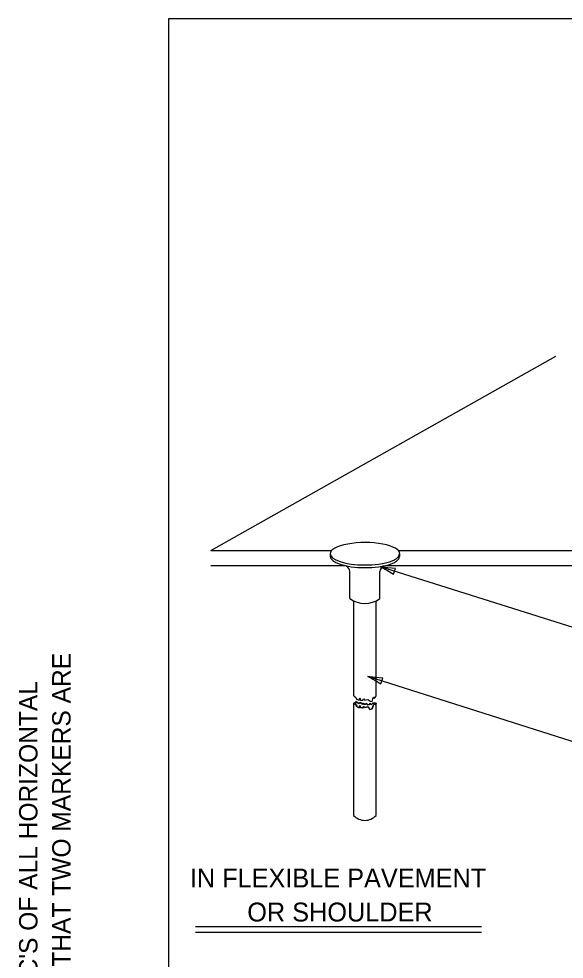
# Model space of a CAD drawing. Extents: x 2261460 to 2262119, y -3124004 to -3123604.
# Drawn here: x 2261460.4 to 2261564.3, y -3123782.9 to -3123603.7 of the extents above; entities that cross this region are included whole.
import ezdxf

# ---------------------------------------------------------------- set-up
doc = ezdxf.new("R2010")
doc.units = 0
for name, color, linetype in [('Default', 7, 'Continuous'), ('RD_Pr_Roadway_Items', 7, 'Continuous'), ('RD_Pr_Roadway_Notes', 7, 'Continuous'), ('SC_Scratch7', 7, 'Continuous')]:
    doc.layers.add(name, color=color, linetype=linetype)

msp = doc.modelspace()

# ---------------------------------------------------------------- linework, layer by layer
at = {"layer": 'Default'}
msp.add_lwpolyline([(2261488.92, -3124003.66), (2262118.92, -3124003.66), (2262118.92, -3123603.66), (2261488.92, -3123603.66)], close=True, dxfattribs=at)
at = {"layer": 'RD_Pr_Roadway_Items'}
for p, q in [((2261496.98, -3123705.01), (2261562.71, -3123667.99)), ((2261496.98, -3123705.01), (2261520.02, -3123705.01)), ((2261519.72, -3123705.65), (2261519.71, -3123706.09)), ((2261532.71, -3123705.01), (2261567.86, -3123705.01)), ((2261532.97, -3123705.65), (2261532.97, -3123706.14)), ((2261496.98, -3123707.86), (2261522.53, -3123707.86)), ((2261523.5, -3123714.15), (2261523.5, -3123709)), ((2261529.2, -3123714.15), (2261529.2, -3123709)), ((2261530.25, -3123707.86), (2261567.86, -3123707.86)), ((2261524.21, -3123732.68), (2261524.21, -3123714.59)), ((2261528.48, -3123732.68), (2261528.48, -3123714.59)), ((2261524.21, -3123755.48), (2261524.21, -3123734.1)), ((2261528.48, -3123755.48), (2261528.48, -3123734.1))]:
    msp.add_line(p, q, dxfattribs=at)
for points in [[(2261524.21, -3123732.68), (2261524.6, -3123733.04), (2261524.76, -3123733.34), (2261525.25, -3123733.55), (2261525.37, -3123733.1), (2261525.52, -3123733.5), (2261525.96, -3123733.54), (2261526.16, -3123733.3), (2261526.31, -3123733.51), (2261526.89, -3123733.38), (2261527.03, -3123733.46), (2261527.35, -3123733.74), (2261527.72, -3123733.75), (2261527.86, -3123733.27), (2261527.98, -3123732.98), (2261528.31, -3123732.87), (2261528.38, -3123732.98), (2261528.48, -3123732.68)], [(2261524.21, -3123734.1), (2261524.81, -3123734.54), (2261524.76, -3123734.76), (2261525.25, -3123734.98), (2261525.37, -3123734.53), (2261525.52, -3123734.93), (2261525.96, -3123734.97), (2261526.16, -3123734.72), (2261526.31, -3123734.94), (2261526.89, -3123734.81), (2261527.03, -3123734.88), (2261527.29, -3123735.3), (2261527.72, -3123735.17), (2261527.86, -3123734.69), (2261527.98, -3123734.4), (2261528.31, -3123734.29), (2261528.38, -3123734.4), (2261528.48, -3123734.1), (2261527.83, -3123734.08), (2261527.77, -3123734.18), (2261527.62, -3123734.34), (2261527.3, -3123734.13), (2261527.2, -3123734.32), (2261526.92, -3123734.41), (2261526.62, -3123734.18), (2261526.48, -3123734.3), (2261526.15, -3123734.26), (2261526.03, -3123734.09), (2261525.88, -3123734.3), (2261525.43, -3123733.97), (2261525.37, -3123734.03), (2261525.21, -3123734.13), (2261524.62, -3123733.8), (2261524.65, -3123734.14), (2261524.45, -3123734.03), (2261524.21, -3123734.1)], [(2261528.38, -3123732.95), (2261528.35, -3123732.95), (2261528.29, -3123733.04), (2261528.14, -3123733.21), (2261527.94, -3123733.08)]]:
    msp.add_lwpolyline(points, dxfattribs=at)
msp.add_lwpolyline([(2261524.62, -3123733.8), (2261525.21, -3123734.13), (2261525.37, -3123734.03), (2261525.43, -3123733.97), (2261525.88, -3123734.3), (2261526.03, -3123734.09), (2261526.15, -3123734.26), (2261526.48, -3123734.3), (2261526.62, -3123734.18), (2261526.92, -3123734.41), (2261527.2, -3123734.32), (2261527.3, -3123734.13), (2261527.62, -3123734.34), (2261527.77, -3123734.18), (2261527.83, -3123734.08), (2261528.48, -3123734.1), (2261528.38, -3123734.4), (2261528.31, -3123734.29), (2261527.98, -3123734.4), (2261527.72, -3123735.17), (2261527.29, -3123735.3), (2261527.03, -3123734.88), (2261526.89, -3123734.81), (2261526.31, -3123734.94), (2261526.16, -3123734.72), (2261525.96, -3123734.97), (2261525.52, -3123734.93), (2261525.37, -3123734.53), (2261525.25, -3123734.98), (2261524.76, -3123734.76), (2261524.81, -3123734.54), (2261524.21, -3123734.1), (2261524.45, -3123734.03), (2261524.65, -3123734.14)], close=True, dxfattribs=at)
for centre, radius, start, end in [((2261522.06, -3123709.18), 1.45, 7.4603, 62.5972), ((2261530.63, -3123709.18), 1.45, 120.011, 172.5397), ((2261526.34, -3123710.35), 4.75, 233.1302, 306.8698), ((2261526.34, -3123753.55), 2.88, 222.0751, 317.9249)]:
    msp.add_arc(centre, radius, start, end, dxfattribs=at)
for centre, major_axis, start_param, end_param in [((2261526.35, -3123705.62), (6.63, 0.02), 6.262175, 9.424566), ((2261526.34, -3123705.62), (6.63, -0.02), 3.141804, 6.283301), ((2261526.34, -3123706.12), (6.63, -0.02), 3.141804, 6.283301)]:
    msp.add_ellipse(centre, major_axis=major_axis, ratio=0.322478, start_param=start_param, end_param=end_param, dxfattribs=at)
at = {"layer": 'RD_Pr_Roadway_Notes'}
for p, q in [((2261614.03, -3123734.8), (2261529.33, -3123708.13)), ((2261603.17, -3123753.26), (2261526.9, -3123729.02)), ((2261494.08, -3123776.64), (2261548.54, -3123776.64)), ((2261494.08, -3123777.76), (2261548.54, -3123777.76))]:
    msp.add_line(p, q, dxfattribs=at)
for points in [[(2261531.82, -3123709.53), (2261532, -3123708.97), (2261532.18, -3123708.41), (2261530.74, -3123708.32), (2261529.33, -3123708.13), (2261530.67, -3123708.84)], [(2261529.39, -3123730.42), (2261529.57, -3123729.87), (2261529.75, -3123729.31), (2261528.31, -3123729.21), (2261526.9, -3123729.02), (2261528.24, -3123729.73)]]:
    msp.add_lwpolyline(points, close=True, dxfattribs=at)

# ---------------------------------------------------------------- texts
for s, p in [('IN FLEXIBLE PAVEMENT', (2261493.01, -3123769.23)), ('OR SHOULDER', (2261503.94, -3123775.71))]:
    msp.add_text(s, height=3.6, dxfattribs=at).set_placement(p)
at = {"layer": 'SC_Scratch7'}
for s, p in [('CURVES AND SPACE THEM ALONG TANGENTS SO THAT TWO MARKERS ARE', (2261470.28, -3123900.57)), ('BDE 58-8.02 "PLACE MARKERS AT THE PT\'S AND PC\'S OF ALL HORIZONTAL', (2261463.98, -3123900.57))]:
    msp.add_text(s, height=3.5, rotation=90, dxfattribs=at).set_placement(p)

doc.saveas('drawing.dxf')
